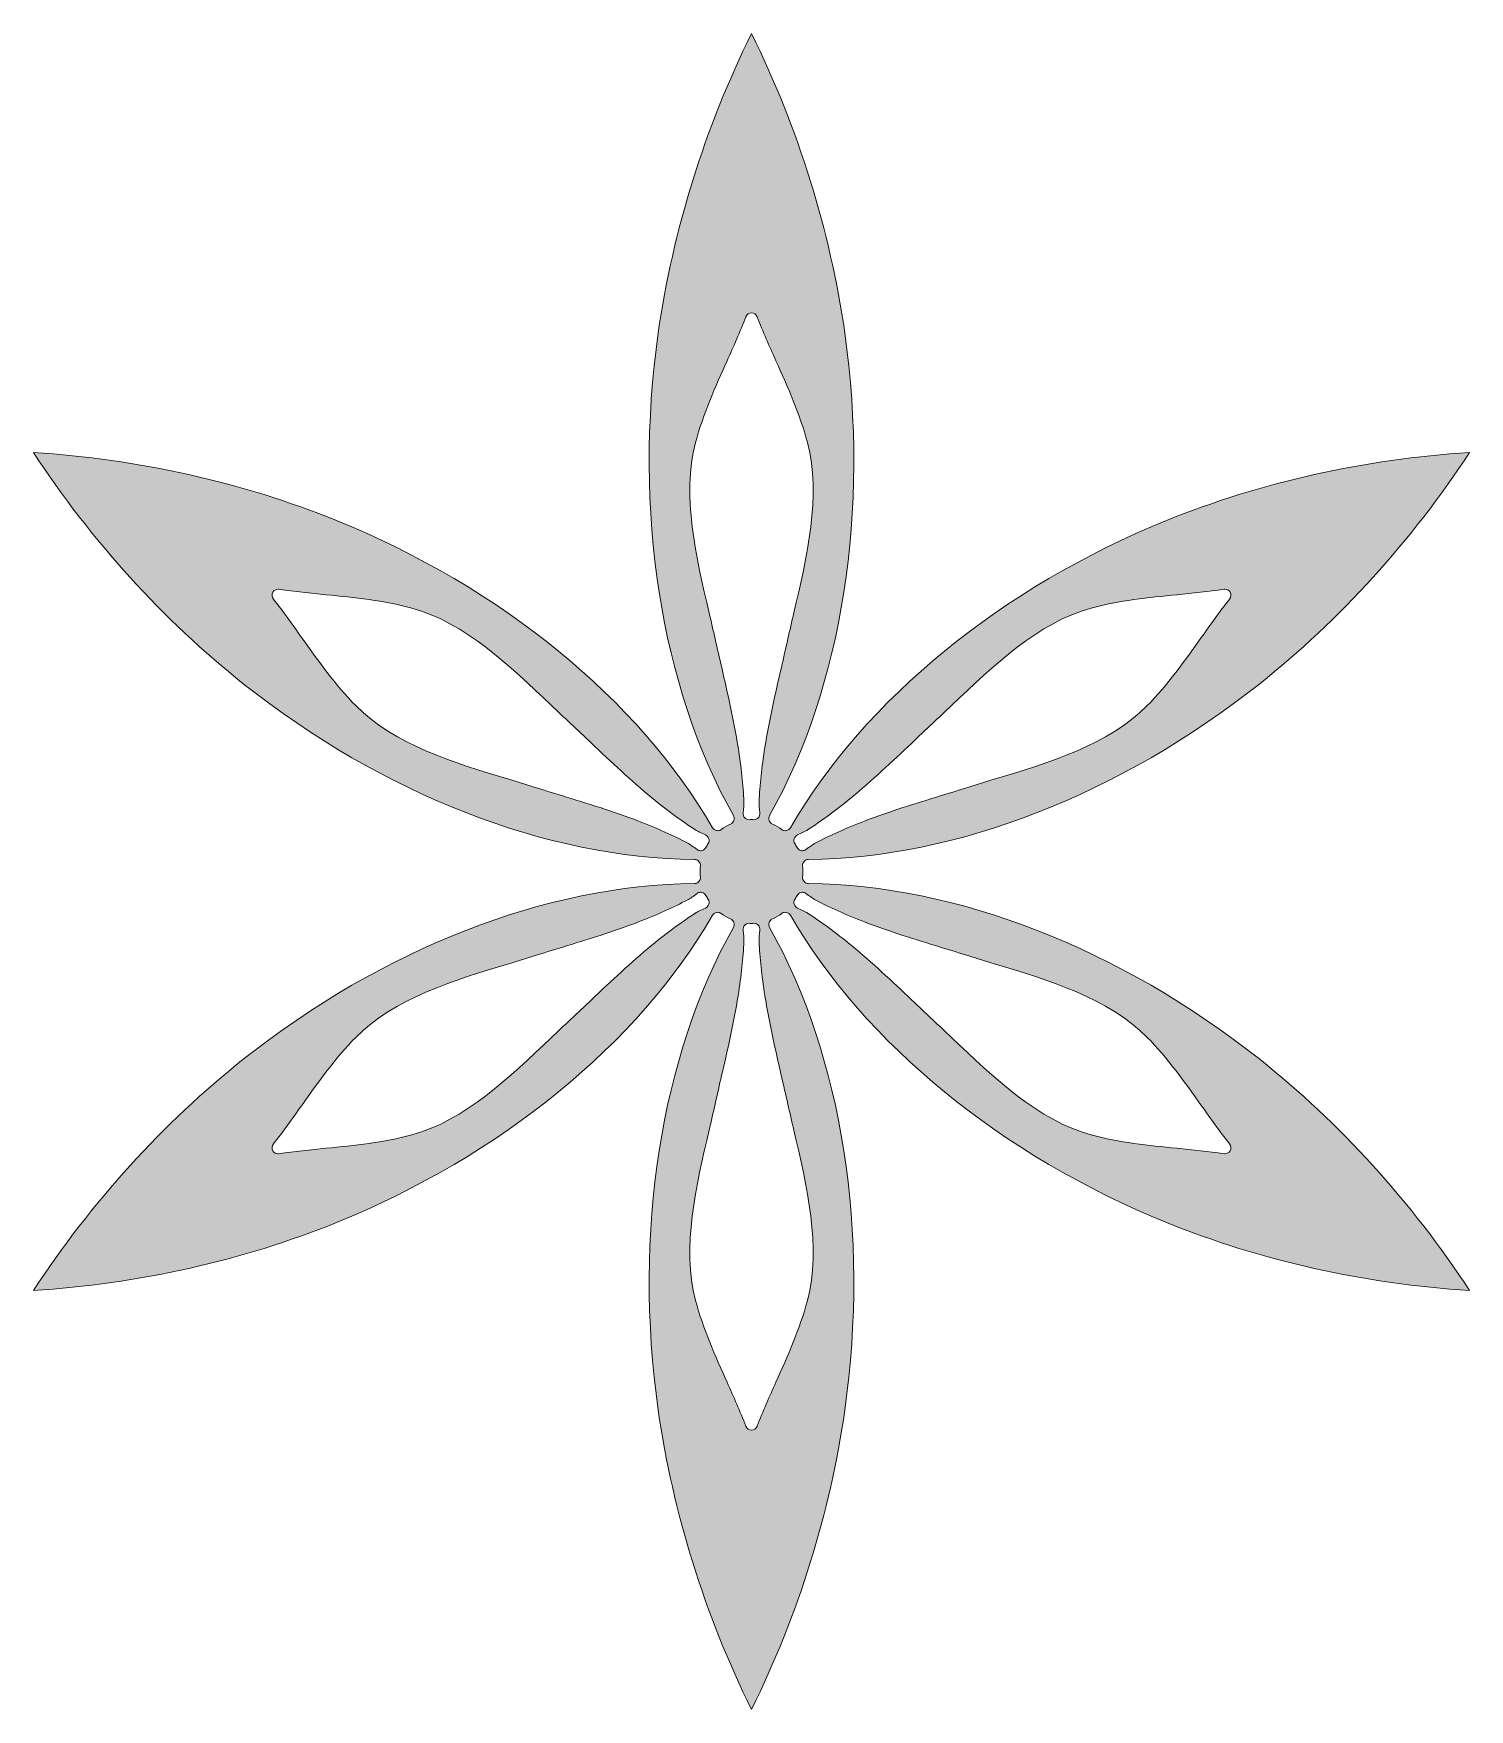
# Model space of a CAD drawing. Header units: inches. Extents: x 0 to 3117, y -2796 to 0.
# Drawn here: x 2515.4 to 2746.6, y -2765.9 to -2496.1 of the extents above; entities that cross this region are included whole.
import ezdxf

# ---------------------------------------------------------------- set-up
doc = ezdxf.new("R2010")
doc.units = ezdxf.units.IN
doc.header["$MEASUREMENT"] = 0
doc.layers.add('9', color=7, linetype='Continuous')

msp = doc.modelspace()

# ---------------------------------------------------------------- hatches: boundary and pattern name
at = {"layer": '9', "true_color": 0xff415e}
h = msp.add_hatch(color=13, dxfattribs=at)
h.dxf.hatch_style = 2
edge = h.paths.add_edge_path()
edge.add_spline(control_points=[(2631, -2765.86), (2623.49, -2750.67), (2618.31, -2734.06), (2615.99, -2717.7), (2611.96, -2689.15), (2616.37, -2660.83), (2628.08, -2640.01), (2628.22, -2639.77), (2628.25, -2639.48), (2628.16, -2639.22), (2628.08, -2638.96), (2627.89, -2638.75), (2627.64, -2638.64), (2627.12, -2638.4), (2626.62, -2638.11), (2626.14, -2637.76), (2625.97, -2637.64), (2625.78, -2637.57), (2625.57, -2637.57), (2625.51, -2637.57), (2625.44, -2637.58), (2625.38, -2637.59), (2625.11, -2637.65), (2624.88, -2637.82), (2624.74, -2638.05), (2612.75, -2658.72), (2590.68, -2676.73), (2564.2, -2687.48), (2549.01, -2693.64), (2532.19, -2697.41), (2515.41, -2698.43), (2524.67, -2684.26), (2536.32, -2671.42), (2549.19, -2661.22), (2571.64, -2643.42), (2598.11, -2633.11), (2621.82, -2632.95), (2622.09, -2632.95), (2622.35, -2632.83), (2622.53, -2632.63), (2622.71, -2632.42), (2622.8, -2632.15), (2622.77, -2631.88), (2622.74, -2631.59), (2622.72, -2631.3), (2622.72, -2631), (2622.72, -2630.7), (2622.74, -2630.41), (2622.77, -2630.12), (2622.8, -2629.85), (2622.71, -2629.58), (2622.53, -2629.37), (2622.35, -2629.17), (2622.09, -2629.05), (2621.82, -2629.05), (2598.11, -2628.89), (2571.64, -2618.58), (2549.19, -2600.78), (2536.32, -2590.58), (2524.67, -2577.74), (2515.41, -2563.57), (2532.18, -2564.59), (2549.01, -2568.36), (2564.19, -2574.52), (2590.68, -2585.27), (2612.75, -2603.29), (2624.74, -2623.95), (2624.88, -2624.19), (2625.11, -2624.35), (2625.38, -2624.41), (2625.44, -2624.42), (2625.51, -2624.43), (2625.57, -2624.43), (2625.78, -2624.43), (2625.97, -2624.37), (2626.14, -2624.24), (2626.62, -2623.89), (2627.12, -2623.6), (2627.64, -2623.36), (2627.89, -2623.25), (2628.08, -2623.04), (2628.16, -2622.78), (2628.25, -2622.52), (2628.22, -2622.23), (2628.08, -2621.99), (2616.37, -2601.17), (2611.96, -2572.85), (2615.99, -2544.3), (2618.31, -2527.94), (2623.48, -2511.33), (2631, -2496.14), (2638.52, -2511.33), (2643.69, -2527.94), (2646.01, -2544.3), (2650.04, -2572.85), (2645.63, -2601.17), (2633.92, -2621.99), (2633.78, -2622.23), (2633.75, -2622.52), (2633.84, -2622.78), (2633.92, -2623.04), (2634.11, -2623.25), (2634.36, -2623.36), (2634.88, -2623.6), (2635.38, -2623.89), (2635.86, -2624.24), (2636.03, -2624.37), (2636.22, -2624.43), (2636.43, -2624.43), (2636.49, -2624.43), (2636.56, -2624.42), (2636.62, -2624.41), (2636.89, -2624.35), (2637.12, -2624.19), (2637.26, -2623.95), (2649.25, -2603.29), (2671.32, -2585.27), (2697.8, -2574.52), (2712.99, -2568.36), (2729.81, -2564.59), (2746.59, -2563.57), (2737.33, -2577.74), (2725.68, -2590.58), (2712.81, -2600.78), (2690.36, -2618.58), (2663.88, -2628.89), (2640.18, -2629.05), (2639.91, -2629.05), (2639.65, -2629.17), (2639.47, -2629.37), (2639.29, -2629.58), (2639.2, -2629.85), (2639.23, -2630.12), (2639.26, -2630.41), (2639.28, -2630.7), (2639.28, -2631), (2639.28, -2631.3), (2639.26, -2631.59), (2639.23, -2631.88), (2639.2, -2632.15), (2639.29, -2632.42), (2639.47, -2632.63), (2639.65, -2632.83), (2639.91, -2632.95), (2640.18, -2632.95), (2663.88, -2633.11), (2690.36, -2643.42), (2712.81, -2661.22), (2725.68, -2671.42), (2737.33, -2684.26), (2746.59, -2698.43), (2729.82, -2697.41), (2712.99, -2693.64), (2697.81, -2687.48), (2671.32, -2676.73), (2649.25, -2658.71), (2637.26, -2638.05), (2637.12, -2637.81), (2636.89, -2637.65), (2636.62, -2637.59), (2636.56, -2637.58), (2636.49, -2637.57), (2636.43, -2637.57), (2636.22, -2637.57), (2636.02, -2637.63), (2635.86, -2637.76), (2635.38, -2638.11), (2634.88, -2638.4), (2634.36, -2638.64), (2634.11, -2638.75), (2633.92, -2638.96), (2633.84, -2639.22), (2633.75, -2639.48), (2633.78, -2639.77), (2633.92, -2640.01), (2645.63, -2660.83), (2650.04, -2689.15), (2646.01, -2717.7), (2643.7, -2734.06), (2638.52, -2750.67), (2631, -2765.86)], knot_values=[0, 0, 0, 0, 1, 1, 1, 2, 2, 2, 3, 3, 3, 4, 4, 4, 5, 5, 5, 6, 6, 6, 7, 7, 7, 8, 8, 8, 9, 9, 9, 10, 10, 10, 11, 11, 11, 12, 12, 12, 13, 13, 13, 14, 14, 14, 15, 15, 15, 16, 16, 16, 17, 17, 17, 18, 18, 18, 19, 19, 19, 20, 20, 20, 21, 21, 21, 22, 22, 22, 23, 23, 23, 24, 24, 24, 25, 25, 25, 26, 26, 26, 27, 27, 27, 28, 28, 28, 29, 29, 29, 30, 30, 30, 31, 31, 31, 32, 32, 32, 33, 33, 33, 34, 34, 34, 35, 35, 35, 36, 36, 36, 37, 37, 37, 38, 38, 38, 39, 39, 39, 40, 40, 40, 41, 41, 41, 42, 42, 42, 43, 43, 43, 44, 44, 44, 45, 45, 45, 46, 46, 46, 47, 47, 47, 48, 48, 48, 49, 49, 49, 50, 50, 50, 51, 51, 51, 52, 52, 52, 53, 53, 53, 54, 54, 54, 55, 55, 55, 56, 56, 56, 57, 57, 57, 58, 58, 58, 59, 59, 59, 60, 60, 60, 60], degree=3, periodic=1)
edge = h.paths.add_edge_path()
edge.add_spline(control_points=[(2630.61, -2639.34), (2630.34, -2639.34), (2630.08, -2639.45), (2629.9, -2639.65), (2629.71, -2639.86), (2629.62, -2640.14), (2629.65, -2640.42), (2629.72, -2641.15), (2629.79, -2641.88), (2629.78, -2642.26), (2629.67, -2644.87), (2629.36, -2647.72), (2628.85, -2650.99), (2628.16, -2655.3), (2627.16, -2659.64), (2626.19, -2663.83), (2625.84, -2665.36), (2625.49, -2666.89), (2625.15, -2668.43), (2624.85, -2669.78), (2624.52, -2671.18), (2624.18, -2672.62), (2622.1, -2681.49), (2619.73, -2691.54), (2622, -2700.03), (2623.22, -2704.63), (2625.18, -2708.98), (2627.07, -2713.19), (2628.11, -2715.51), (2629.18, -2717.9), (2630.1, -2720.27), (2630.25, -2720.65), (2630.6, -2720.89), (2631, -2720.89), (2631.4, -2720.89), (2631.75, -2720.65), (2631.9, -2720.27), (2632.82, -2717.9), (2633.9, -2715.5), (2634.93, -2713.19), (2636.82, -2708.98), (2638.78, -2704.63), (2640, -2700.03), (2642.27, -2691.54), (2639.9, -2681.49), (2637.82, -2672.62), (2637.48, -2671.18), (2637.15, -2669.78), (2636.85, -2668.43), (2636.51, -2666.89), (2636.16, -2665.36), (2635.8, -2663.83), (2634.84, -2659.63), (2633.84, -2655.3), (2633.15, -2650.99), (2632.63, -2647.67), (2632.33, -2644.9), (2632.22, -2642.26), (2632.21, -2641.88), (2632.28, -2641.12), (2632.35, -2640.42), (2632.38, -2640.14), (2632.29, -2639.86), (2632.1, -2639.65), (2631.92, -2639.45), (2631.66, -2639.34), (2631.39, -2639.34), (2631.38, -2639.34), (2631.06, -2639.36), (2631, -2639.36), (2630.94, -2639.36), (2630.62, -2639.34), (2630.61, -2639.34)], knot_values=[0, 0, 0, 0, 1, 1, 1, 2, 2, 2, 3, 3, 3, 4, 4, 4, 5, 5, 5, 6, 6, 6, 7, 7, 7, 8, 8, 8, 9, 9, 9, 10, 10, 10, 11, 11, 11, 12, 12, 12, 13, 13, 13, 14, 14, 14, 15, 15, 15, 16, 16, 16, 17, 17, 17, 18, 18, 18, 19, 19, 19, 20, 20, 20, 21, 21, 21, 22, 22, 22, 23, 23, 23, 24, 24, 24, 24], degree=3, periodic=1)
edge = h.paths.add_edge_path()
edge.add_spline(control_points=[(2622.81, -2634.34), (2622.61, -2634.34), (2622.41, -2634.41), (2622.25, -2634.53), (2621.66, -2634.96), (2621.07, -2635.39), (2620.74, -2635.56), (2618.44, -2636.77), (2615.84, -2637.93), (2612.79, -2639.11), (2608.75, -2640.67), (2604.54, -2641.96), (2600.46, -2643.21), (2598.97, -2643.67), (2597.48, -2644.12), (2596, -2644.59), (2594.69, -2645.01), (2593.32, -2645.42), (2591.92, -2645.84), (2583.28, -2648.45), (2573.48, -2651.41), (2567.33, -2657.64), (2564, -2661.01), (2561.25, -2664.9), (2558.59, -2668.66), (2557.12, -2670.72), (2555.61, -2672.86), (2554.04, -2674.85), (2553.79, -2675.17), (2553.76, -2675.6), (2553.95, -2675.95), (2554.13, -2676.25), (2554.45, -2676.43), (2554.79, -2676.43), (2554.84, -2676.43), (2554.88, -2676.43), (2554.93, -2676.42), (2557.43, -2676.04), (2560.01, -2675.79), (2562.52, -2675.54), (2567.07, -2675.09), (2571.78, -2674.62), (2576.33, -2673.39), (2584.75, -2671.13), (2592.18, -2664.03), (2598.74, -2657.78), (2599.8, -2656.76), (2600.84, -2655.77), (2601.85, -2654.83), (2602.99, -2653.77), (2604.13, -2652.69), (2605.27, -2651.62), (2608.38, -2648.67), (2611.59, -2645.63), (2614.94, -2642.88), (2617.48, -2640.8), (2619.78, -2639.1), (2621.96, -2637.7), (2622.27, -2637.5), (2622.93, -2637.2), (2623.6, -2636.89), (2623.86, -2636.78), (2624.05, -2636.55), (2624.13, -2636.28), (2624.21, -2636.01), (2624.17, -2635.72), (2624.02, -2635.48), (2623.89, -2635.28), (2623.78, -2635.08), (2623.67, -2634.87), (2623.54, -2634.62), (2623.31, -2634.43), (2623.03, -2634.37), (2622.96, -2634.35), (2622.89, -2634.34), (2622.81, -2634.34)], knot_values=[0, 0, 0, 0, 1, 1, 1, 2, 2, 2, 3, 3, 3, 4, 4, 4, 5, 5, 5, 6, 6, 6, 7, 7, 7, 8, 8, 8, 9, 9, 9, 10, 10, 10, 11, 11, 11, 12, 12, 12, 13, 13, 13, 14, 14, 14, 15, 15, 15, 16, 16, 16, 17, 17, 17, 18, 18, 18, 19, 19, 19, 20, 20, 20, 21, 21, 21, 22, 22, 22, 23, 23, 23, 24, 24, 24, 25, 25, 25, 25], degree=3, periodic=1)
edge = h.paths.add_edge_path()
edge.add_spline(control_points=[(2639.19, -2634.34), (2639.11, -2634.34), (2639.04, -2634.35), (2638.97, -2634.37), (2638.69, -2634.43), (2638.46, -2634.62), (2638.33, -2634.87), (2638.22, -2635.08), (2638.1, -2635.28), (2637.98, -2635.48), (2637.83, -2635.72), (2637.79, -2636.01), (2637.87, -2636.28), (2637.95, -2636.55), (2638.14, -2636.78), (2638.4, -2636.89), (2639.03, -2637.18), (2639.72, -2637.5), (2640.03, -2637.7), (2642.22, -2639.1), (2644.51, -2640.79), (2647.06, -2642.88), (2650.41, -2645.63), (2653.63, -2648.68), (2656.75, -2651.63), (2657.88, -2652.7), (2659.01, -2653.77), (2660.15, -2654.83), (2661.16, -2655.77), (2662.2, -2656.76), (2663.26, -2657.78), (2669.82, -2664.03), (2677.25, -2671.13), (2685.67, -2673.39), (2690.22, -2674.62), (2694.93, -2675.09), (2699.49, -2675.54), (2701.99, -2675.79), (2704.57, -2676.04), (2707.07, -2676.42), (2707.12, -2676.43), (2707.16, -2676.43), (2707.21, -2676.43), (2707.55, -2676.43), (2707.87, -2676.25), (2708.05, -2675.94), (2708.24, -2675.6), (2708.21, -2675.16), (2707.97, -2674.85), (2706.39, -2672.86), (2704.88, -2670.72), (2703.41, -2668.65), (2700.75, -2664.9), (2698, -2661.01), (2694.67, -2657.64), (2688.52, -2651.41), (2678.72, -2648.45), (2670.08, -2645.84), (2668.68, -2645.42), (2667.31, -2645.01), (2666, -2644.59), (2664.52, -2644.12), (2663.03, -2643.67), (2661.54, -2643.21), (2657.46, -2641.96), (2653.24, -2640.67), (2649.21, -2639.11), (2646.15, -2637.93), (2643.55, -2636.77), (2641.26, -2635.56), (2640.93, -2635.38), (2640.31, -2634.94), (2639.75, -2634.53), (2639.59, -2634.41), (2639.39, -2634.34), (2639.19, -2634.34)], knot_values=[0, 0, 0, 0, 1, 1, 1, 2, 2, 2, 3, 3, 3, 4, 4, 4, 5, 5, 5, 6, 6, 6, 7, 7, 7, 8, 8, 8, 9, 9, 9, 10, 10, 10, 11, 11, 11, 12, 12, 12, 13, 13, 13, 14, 14, 14, 15, 15, 15, 16, 16, 16, 17, 17, 17, 18, 18, 18, 19, 19, 19, 20, 20, 20, 21, 21, 21, 22, 22, 22, 23, 23, 23, 24, 24, 24, 25, 25, 25, 25], degree=3, periodic=1)
edge = h.paths.add_edge_path()
edge.add_spline(control_points=[(2554.79, -2585.57), (2554.45, -2585.57), (2554.13, -2585.75), (2553.95, -2586.06), (2553.76, -2586.4), (2553.79, -2586.84), (2554.03, -2587.15), (2555.61, -2589.14), (2557.12, -2591.28), (2558.58, -2593.34), (2561.25, -2597.1), (2564, -2600.99), (2567.33, -2604.36), (2573.48, -2610.59), (2583.28, -2613.55), (2591.92, -2616.16), (2593.32, -2616.58), (2594.69, -2616.99), (2596, -2617.41), (2597.48, -2617.88), (2598.97, -2618.33), (2600.45, -2618.79), (2604.53, -2620.04), (2608.75, -2621.33), (2612.79, -2622.89), (2615.85, -2624.07), (2618.45, -2625.23), (2620.74, -2626.44), (2621.07, -2626.62), (2621.69, -2627.06), (2622.25, -2627.47), (2622.41, -2627.59), (2622.61, -2627.66), (2622.81, -2627.66), (2622.89, -2627.66), (2622.96, -2627.65), (2623.03, -2627.63), (2623.31, -2627.57), (2623.54, -2627.38), (2623.67, -2627.13), (2623.78, -2626.92), (2623.9, -2626.72), (2624.02, -2626.52), (2624.17, -2626.28), (2624.21, -2625.99), (2624.13, -2625.72), (2624.05, -2625.44), (2623.86, -2625.22), (2623.6, -2625.11), (2622.94, -2624.81), (2622.28, -2624.5), (2621.96, -2624.3), (2619.78, -2622.9), (2617.49, -2621.21), (2614.94, -2619.12), (2611.59, -2616.37), (2608.38, -2613.33), (2605.27, -2610.38), (2604.13, -2609.31), (2602.99, -2608.23), (2601.85, -2607.17), (2600.84, -2606.23), (2599.8, -2605.24), (2598.74, -2604.22), (2592.18, -2597.97), (2584.75, -2590.87), (2576.33, -2588.61), (2571.78, -2587.38), (2567.07, -2586.91), (2562.52, -2586.46), (2560.01, -2586.21), (2557.43, -2585.96), (2554.93, -2585.58), (2554.88, -2585.57), (2554.84, -2585.57), (2554.79, -2585.57)], knot_values=[0, 0, 0, 0, 1, 1, 1, 2, 2, 2, 3, 3, 3, 4, 4, 4, 5, 5, 5, 6, 6, 6, 7, 7, 7, 8, 8, 8, 9, 9, 9, 10, 10, 10, 11, 11, 11, 12, 12, 12, 13, 13, 13, 14, 14, 14, 15, 15, 15, 16, 16, 16, 17, 17, 17, 18, 18, 18, 19, 19, 19, 20, 20, 20, 21, 21, 21, 22, 22, 22, 23, 23, 23, 24, 24, 24, 25, 25, 25, 25], degree=3, periodic=1)
edge = h.paths.add_edge_path()
edge.add_spline(control_points=[(2707.21, -2585.57), (2707.16, -2585.57), (2707.12, -2585.57), (2707.07, -2585.58), (2704.57, -2585.96), (2701.99, -2586.21), (2699.48, -2586.46), (2694.93, -2586.91), (2690.22, -2587.38), (2685.67, -2588.61), (2677.25, -2590.87), (2669.82, -2597.97), (2663.26, -2604.22), (2662.2, -2605.24), (2661.16, -2606.23), (2660.15, -2607.17), (2659.01, -2608.23), (2657.87, -2609.31), (2656.74, -2610.38), (2653.62, -2613.33), (2650.41, -2616.37), (2647.06, -2619.12), (2644.52, -2621.2), (2642.22, -2622.9), (2640.04, -2624.3), (2639.72, -2624.5), (2639.03, -2624.82), (2638.4, -2625.11), (2638.14, -2625.22), (2637.95, -2625.45), (2637.87, -2625.72), (2637.79, -2625.99), (2637.83, -2626.28), (2637.98, -2626.52), (2638.1, -2626.72), (2638.22, -2626.92), (2638.33, -2627.13), (2638.46, -2627.38), (2638.69, -2627.57), (2638.97, -2627.63), (2639.04, -2627.65), (2639.11, -2627.66), (2639.19, -2627.66), (2639.39, -2627.66), (2639.59, -2627.59), (2639.75, -2627.47), (2640.31, -2627.06), (2640.93, -2626.62), (2641.26, -2626.44), (2643.55, -2625.23), (2646.15, -2624.07), (2649.21, -2622.89), (2653.24, -2621.33), (2657.46, -2620.04), (2661.54, -2618.79), (2663.03, -2618.33), (2664.52, -2617.88), (2666, -2617.41), (2667.31, -2616.99), (2668.68, -2616.58), (2670.08, -2616.16), (2678.72, -2613.55), (2688.52, -2610.59), (2694.67, -2604.36), (2698, -2600.99), (2700.75, -2597.1), (2703.41, -2593.35), (2704.88, -2591.28), (2706.39, -2589.14), (2707.96, -2587.15), (2708.21, -2586.83), (2708.24, -2586.4), (2708.05, -2586.05), (2707.87, -2585.75), (2707.55, -2585.57), (2707.21, -2585.57)], knot_values=[0, 0, 0, 0, 1, 1, 1, 2, 2, 2, 3, 3, 3, 4, 4, 4, 5, 5, 5, 6, 6, 6, 7, 7, 7, 8, 8, 8, 9, 9, 9, 10, 10, 10, 11, 11, 11, 12, 12, 12, 13, 13, 13, 14, 14, 14, 15, 15, 15, 16, 16, 16, 17, 17, 17, 18, 18, 18, 19, 19, 19, 20, 20, 20, 21, 21, 21, 22, 22, 22, 23, 23, 23, 24, 24, 24, 25, 25, 25, 25], degree=3, periodic=1)
edge = h.paths.add_edge_path()
edge.add_spline(control_points=[(2631, -2541.11), (2630.6, -2541.11), (2630.25, -2541.35), (2630.1, -2541.73), (2629.18, -2544.1), (2628.1, -2546.5), (2627.07, -2548.81), (2625.18, -2553.02), (2623.22, -2557.37), (2622, -2561.97), (2619.73, -2570.46), (2622.1, -2580.52), (2624.18, -2589.38), (2624.52, -2590.82), (2624.85, -2592.22), (2625.15, -2593.57), (2625.49, -2595.11), (2625.84, -2596.65), (2626.2, -2598.18), (2627.16, -2602.37), (2628.16, -2606.71), (2628.85, -2611.01), (2629.36, -2614.28), (2629.67, -2617.13), (2629.78, -2619.74), (2629.79, -2620.12), (2629.72, -2620.85), (2629.65, -2621.58), (2629.62, -2621.87), (2629.71, -2622.15), (2629.9, -2622.35), (2630.09, -2622.55), (2630.34, -2622.66), (2630.61, -2622.66), (2630.62, -2622.66), (2630.94, -2622.64), (2631, -2622.64), (2631.06, -2622.64), (2631.35, -2622.66), (2631.35, -2622.66), (2631.37, -2622.66), (2631.38, -2622.66), (2631.39, -2622.66), (2631.66, -2622.66), (2631.91, -2622.55), (2632.1, -2622.35), (2632.29, -2622.15), (2632.38, -2621.87), (2632.35, -2621.58), (2632.28, -2620.85), (2632.21, -2620.12), (2632.22, -2619.74), (2632.33, -2617.13), (2632.64, -2614.28), (2633.15, -2611.01), (2633.84, -2606.7), (2634.84, -2602.36), (2635.81, -2598.17), (2636.16, -2596.64), (2636.51, -2595.11), (2636.85, -2593.57), (2637.15, -2592.22), (2637.48, -2590.82), (2637.82, -2589.38), (2639.9, -2580.51), (2642.27, -2570.46), (2640, -2561.97), (2638.78, -2557.37), (2636.82, -2553.01), (2634.93, -2548.8), (2633.89, -2546.49), (2632.82, -2544.1), (2631.9, -2541.73), (2631.75, -2541.35), (2631.4, -2541.11), (2631, -2541.11)], knot_values=[0, 0, 0, 0, 1, 1, 1, 2, 2, 2, 3, 3, 3, 4, 4, 4, 5, 5, 5, 6, 6, 6, 7, 7, 7, 8, 8, 8, 9, 9, 9, 10, 10, 10, 11, 11, 11, 12, 12, 12, 13, 13, 13, 14, 14, 14, 15, 15, 15, 16, 16, 16, 17, 17, 17, 18, 18, 18, 19, 19, 19, 20, 20, 20, 21, 21, 21, 22, 22, 22, 23, 23, 23, 24, 24, 24, 25, 25, 25, 25], degree=3, periodic=1)

# ---------------------------------------------------------------- linework, layer by layer
at = {"layer": '9', "lineweight": 0}
for points, knots in [([(2631, -2765.86), (2623.49, -2750.67), (2618.31, -2734.06), (2615.99, -2717.7), (2611.96, -2689.15), (2616.37, -2660.83), (2628.08, -2640.01), (2628.22, -2639.77), (2628.25, -2639.48), (2628.16, -2639.22), (2628.08, -2638.96), (2627.89, -2638.75), (2627.64, -2638.64), (2627.12, -2638.4), (2626.62, -2638.11), (2626.14, -2637.76), (2625.97, -2637.64), (2625.78, -2637.57), (2625.57, -2637.57), (2625.51, -2637.57), (2625.44, -2637.58), (2625.38, -2637.59), (2625.11, -2637.65), (2624.88, -2637.82), (2624.74, -2638.05), (2612.75, -2658.72), (2590.68, -2676.73), (2564.2, -2687.48), (2549.01, -2693.64), (2532.19, -2697.41), (2515.41, -2698.43), (2524.67, -2684.26), (2536.32, -2671.42), (2549.19, -2661.22), (2571.64, -2643.42), (2598.11, -2633.11), (2621.82, -2632.95), (2622.09, -2632.95), (2622.35, -2632.83), (2622.53, -2632.63), (2622.71, -2632.42), (2622.8, -2632.15), (2622.77, -2631.88), (2622.74, -2631.59), (2622.72, -2631.3), (2622.72, -2631), (2622.72, -2630.7), (2622.74, -2630.41), (2622.77, -2630.12), (2622.8, -2629.85), (2622.71, -2629.58), (2622.53, -2629.37), (2622.35, -2629.17), (2622.09, -2629.05), (2621.82, -2629.05), (2598.11, -2628.89), (2571.64, -2618.58), (2549.19, -2600.78), (2536.32, -2590.58), (2524.67, -2577.74), (2515.41, -2563.57), (2532.18, -2564.59), (2549.01, -2568.36), (2564.19, -2574.52), (2590.68, -2585.27), (2612.75, -2603.29), (2624.74, -2623.95), (2624.88, -2624.19), (2625.11, -2624.35), (2625.38, -2624.41), (2625.44, -2624.42), (2625.51, -2624.43), (2625.57, -2624.43), (2625.78, -2624.43), (2625.97, -2624.37), (2626.14, -2624.24), (2626.62, -2623.89), (2627.12, -2623.6), (2627.64, -2623.36), (2627.89, -2623.25), (2628.08, -2623.04), (2628.16, -2622.78), (2628.25, -2622.52), (2628.22, -2622.23), (2628.08, -2621.99), (2616.37, -2601.17), (2611.96, -2572.85), (2615.99, -2544.3), (2618.31, -2527.94), (2623.48, -2511.33), (2631, -2496.14), (2638.52, -2511.33), (2643.69, -2527.94), (2646.01, -2544.3), (2650.04, -2572.85), (2645.63, -2601.17), (2633.92, -2621.99), (2633.78, -2622.23), (2633.75, -2622.52), (2633.84, -2622.78), (2633.92, -2623.04), (2634.11, -2623.25), (2634.36, -2623.36), (2634.88, -2623.6), (2635.38, -2623.89), (2635.86, -2624.24), (2636.03, -2624.37), (2636.22, -2624.43), (2636.43, -2624.43), (2636.49, -2624.43), (2636.56, -2624.42), (2636.62, -2624.41), (2636.89, -2624.35), (2637.12, -2624.19), (2637.26, -2623.95), (2649.25, -2603.29), (2671.32, -2585.27), (2697.8, -2574.52), (2712.99, -2568.36), (2729.81, -2564.59), (2746.59, -2563.57), (2737.33, -2577.74), (2725.68, -2590.58), (2712.81, -2600.78), (2690.36, -2618.58), (2663.88, -2628.89), (2640.18, -2629.05), (2639.91, -2629.05), (2639.65, -2629.17), (2639.47, -2629.37), (2639.29, -2629.58), (2639.2, -2629.85), (2639.23, -2630.12), (2639.26, -2630.41), (2639.28, -2630.7), (2639.28, -2631), (2639.28, -2631.3), (2639.26, -2631.59), (2639.23, -2631.88), (2639.2, -2632.15), (2639.29, -2632.42), (2639.47, -2632.63), (2639.65, -2632.83), (2639.91, -2632.95), (2640.18, -2632.95), (2663.88, -2633.11), (2690.36, -2643.42), (2712.81, -2661.22), (2725.68, -2671.42), (2737.33, -2684.26), (2746.59, -2698.43), (2729.82, -2697.41), (2712.99, -2693.64), (2697.81, -2687.48), (2671.32, -2676.73), (2649.25, -2658.71), (2637.26, -2638.05), (2637.12, -2637.81), (2636.89, -2637.65), (2636.62, -2637.59), (2636.56, -2637.58), (2636.49, -2637.57), (2636.43, -2637.57), (2636.22, -2637.57), (2636.02, -2637.63), (2635.86, -2637.76), (2635.38, -2638.11), (2634.88, -2638.4), (2634.36, -2638.64), (2634.11, -2638.75), (2633.92, -2638.96), (2633.84, -2639.22), (2633.75, -2639.48), (2633.78, -2639.77), (2633.92, -2640.01), (2645.63, -2660.83), (2650.04, -2689.15), (2646.01, -2717.7), (2643.7, -2734.06), (2638.52, -2750.67), (2631, -2765.86)], [0, 0, 0, 0, 1, 1, 1, 2, 2, 2, 3, 3, 3, 4, 4, 4, 5, 5, 5, 6, 6, 6, 7, 7, 7, 8, 8, 8, 9, 9, 9, 10, 10, 10, 11, 11, 11, 12, 12, 12, 13, 13, 13, 14, 14, 14, 15, 15, 15, 16, 16, 16, 17, 17, 17, 18, 18, 18, 19, 19, 19, 20, 20, 20, 21, 21, 21, 22, 22, 22, 23, 23, 23, 24, 24, 24, 25, 25, 25, 26, 26, 26, 27, 27, 27, 28, 28, 28, 29, 29, 29, 30, 30, 30, 31, 31, 31, 32, 32, 32, 33, 33, 33, 34, 34, 34, 35, 35, 35, 36, 36, 36, 37, 37, 37, 38, 38, 38, 39, 39, 39, 40, 40, 40, 41, 41, 41, 42, 42, 42, 43, 43, 43, 44, 44, 44, 45, 45, 45, 46, 46, 46, 47, 47, 47, 48, 48, 48, 49, 49, 49, 50, 50, 50, 51, 51, 51, 52, 52, 52, 53, 53, 53, 54, 54, 54, 55, 55, 55, 56, 56, 56, 57, 57, 57, 58, 58, 58, 59, 59, 59, 60, 60, 60, 60]), ([(2631, -2541.11), (2630.6, -2541.11), (2630.25, -2541.35), (2630.1, -2541.73), (2629.18, -2544.1), (2628.1, -2546.5), (2627.07, -2548.81), (2625.18, -2553.02), (2623.22, -2557.37), (2622, -2561.97), (2619.73, -2570.46), (2622.1, -2580.52), (2624.18, -2589.38), (2624.52, -2590.82), (2624.85, -2592.22), (2625.15, -2593.57), (2625.49, -2595.11), (2625.84, -2596.65), (2626.2, -2598.18), (2627.16, -2602.37), (2628.16, -2606.71), (2628.85, -2611.01), (2629.36, -2614.28), (2629.67, -2617.13), (2629.78, -2619.74), (2629.79, -2620.12), (2629.72, -2620.85), (2629.65, -2621.58), (2629.62, -2621.87), (2629.71, -2622.15), (2629.9, -2622.35), (2630.09, -2622.55), (2630.34, -2622.66), (2630.61, -2622.66), (2630.62, -2622.66), (2630.94, -2622.64), (2631, -2622.64), (2631.06, -2622.64), (2631.35, -2622.66), (2631.35, -2622.66), (2631.37, -2622.66), (2631.38, -2622.66), (2631.39, -2622.66), (2631.66, -2622.66), (2631.91, -2622.55), (2632.1, -2622.35), (2632.29, -2622.15), (2632.38, -2621.87), (2632.35, -2621.58), (2632.28, -2620.85), (2632.21, -2620.12), (2632.22, -2619.74), (2632.33, -2617.13), (2632.64, -2614.28), (2633.15, -2611.01), (2633.84, -2606.7), (2634.84, -2602.36), (2635.81, -2598.17), (2636.16, -2596.64), (2636.51, -2595.11), (2636.85, -2593.57), (2637.15, -2592.22), (2637.48, -2590.82), (2637.82, -2589.38), (2639.9, -2580.51), (2642.27, -2570.46), (2640, -2561.97), (2638.78, -2557.37), (2636.82, -2553.01), (2634.93, -2548.8), (2633.89, -2546.49), (2632.82, -2544.1), (2631.9, -2541.73), (2631.75, -2541.35), (2631.4, -2541.11), (2631, -2541.11)], [0, 0, 0, 0, 1, 1, 1, 2, 2, 2, 3, 3, 3, 4, 4, 4, 5, 5, 5, 6, 6, 6, 7, 7, 7, 8, 8, 8, 9, 9, 9, 10, 10, 10, 11, 11, 11, 12, 12, 12, 13, 13, 13, 14, 14, 14, 15, 15, 15, 16, 16, 16, 17, 17, 17, 18, 18, 18, 19, 19, 19, 20, 20, 20, 21, 21, 21, 22, 22, 22, 23, 23, 23, 24, 24, 24, 25, 25, 25, 25]), ([(2554.79, -2585.57), (2554.45, -2585.57), (2554.13, -2585.75), (2553.95, -2586.06), (2553.76, -2586.4), (2553.79, -2586.84), (2554.03, -2587.15), (2555.61, -2589.14), (2557.12, -2591.28), (2558.58, -2593.34), (2561.25, -2597.1), (2564, -2600.99), (2567.33, -2604.36), (2573.48, -2610.59), (2583.28, -2613.55), (2591.92, -2616.16), (2593.32, -2616.58), (2594.69, -2616.99), (2596, -2617.41), (2597.48, -2617.88), (2598.97, -2618.33), (2600.45, -2618.79), (2604.53, -2620.04), (2608.75, -2621.33), (2612.79, -2622.89), (2615.85, -2624.07), (2618.45, -2625.23), (2620.74, -2626.44), (2621.07, -2626.62), (2621.69, -2627.06), (2622.25, -2627.47), (2622.41, -2627.59), (2622.61, -2627.66), (2622.81, -2627.66), (2622.89, -2627.66), (2622.96, -2627.65), (2623.03, -2627.63), (2623.31, -2627.57), (2623.54, -2627.38), (2623.67, -2627.13), (2623.78, -2626.92), (2623.9, -2626.72), (2624.02, -2626.52), (2624.17, -2626.28), (2624.21, -2625.99), (2624.13, -2625.72), (2624.05, -2625.44), (2623.86, -2625.22), (2623.6, -2625.11), (2622.94, -2624.81), (2622.28, -2624.5), (2621.96, -2624.3), (2619.78, -2622.9), (2617.49, -2621.21), (2614.94, -2619.12), (2611.59, -2616.37), (2608.38, -2613.33), (2605.27, -2610.38), (2604.13, -2609.31), (2602.99, -2608.23), (2601.85, -2607.17), (2600.84, -2606.23), (2599.8, -2605.24), (2598.74, -2604.22), (2592.18, -2597.97), (2584.75, -2590.87), (2576.33, -2588.61), (2571.78, -2587.38), (2567.07, -2586.91), (2562.52, -2586.46), (2560.01, -2586.21), (2557.43, -2585.96), (2554.93, -2585.58), (2554.88, -2585.57), (2554.84, -2585.57), (2554.79, -2585.57)], [0, 0, 0, 0, 1, 1, 1, 2, 2, 2, 3, 3, 3, 4, 4, 4, 5, 5, 5, 6, 6, 6, 7, 7, 7, 8, 8, 8, 9, 9, 9, 10, 10, 10, 11, 11, 11, 12, 12, 12, 13, 13, 13, 14, 14, 14, 15, 15, 15, 16, 16, 16, 17, 17, 17, 18, 18, 18, 19, 19, 19, 20, 20, 20, 21, 21, 21, 22, 22, 22, 23, 23, 23, 24, 24, 24, 25, 25, 25, 25]), ([(2707.21, -2585.57), (2707.16, -2585.57), (2707.12, -2585.57), (2707.07, -2585.58), (2704.57, -2585.96), (2701.99, -2586.21), (2699.48, -2586.46), (2694.93, -2586.91), (2690.22, -2587.38), (2685.67, -2588.61), (2677.25, -2590.87), (2669.82, -2597.97), (2663.26, -2604.22), (2662.2, -2605.24), (2661.16, -2606.23), (2660.15, -2607.17), (2659.01, -2608.23), (2657.87, -2609.31), (2656.74, -2610.38), (2653.62, -2613.33), (2650.41, -2616.37), (2647.06, -2619.12), (2644.52, -2621.2), (2642.22, -2622.9), (2640.04, -2624.3), (2639.72, -2624.5), (2639.03, -2624.82), (2638.4, -2625.11), (2638.14, -2625.22), (2637.95, -2625.45), (2637.87, -2625.72), (2637.79, -2625.99), (2637.83, -2626.28), (2637.98, -2626.52), (2638.1, -2626.72), (2638.22, -2626.92), (2638.33, -2627.13), (2638.46, -2627.38), (2638.69, -2627.57), (2638.97, -2627.63), (2639.04, -2627.65), (2639.11, -2627.66), (2639.19, -2627.66), (2639.39, -2627.66), (2639.59, -2627.59), (2639.75, -2627.47), (2640.31, -2627.06), (2640.93, -2626.62), (2641.26, -2626.44), (2643.55, -2625.23), (2646.15, -2624.07), (2649.21, -2622.89), (2653.24, -2621.33), (2657.46, -2620.04), (2661.54, -2618.79), (2663.03, -2618.33), (2664.52, -2617.88), (2666, -2617.41), (2667.31, -2616.99), (2668.68, -2616.58), (2670.08, -2616.16), (2678.72, -2613.55), (2688.52, -2610.59), (2694.67, -2604.36), (2698, -2600.99), (2700.75, -2597.1), (2703.41, -2593.35), (2704.88, -2591.28), (2706.39, -2589.14), (2707.96, -2587.15), (2708.21, -2586.83), (2708.24, -2586.4), (2708.05, -2586.05), (2707.87, -2585.75), (2707.55, -2585.57), (2707.21, -2585.57)], [0, 0, 0, 0, 1, 1, 1, 2, 2, 2, 3, 3, 3, 4, 4, 4, 5, 5, 5, 6, 6, 6, 7, 7, 7, 8, 8, 8, 9, 9, 9, 10, 10, 10, 11, 11, 11, 12, 12, 12, 13, 13, 13, 14, 14, 14, 15, 15, 15, 16, 16, 16, 17, 17, 17, 18, 18, 18, 19, 19, 19, 20, 20, 20, 21, 21, 21, 22, 22, 22, 23, 23, 23, 24, 24, 24, 25, 25, 25, 25]), ([(2622.81, -2634.34), (2622.61, -2634.34), (2622.41, -2634.41), (2622.25, -2634.53), (2621.66, -2634.96), (2621.07, -2635.39), (2620.74, -2635.56), (2618.44, -2636.77), (2615.84, -2637.93), (2612.79, -2639.11), (2608.75, -2640.67), (2604.54, -2641.96), (2600.46, -2643.21), (2598.97, -2643.67), (2597.48, -2644.12), (2596, -2644.59), (2594.69, -2645.01), (2593.32, -2645.42), (2591.92, -2645.84), (2583.28, -2648.45), (2573.48, -2651.41), (2567.33, -2657.64), (2564, -2661.01), (2561.25, -2664.9), (2558.59, -2668.66), (2557.12, -2670.72), (2555.61, -2672.86), (2554.04, -2674.85), (2553.79, -2675.17), (2553.76, -2675.6), (2553.95, -2675.95), (2554.13, -2676.25), (2554.45, -2676.43), (2554.79, -2676.43), (2554.84, -2676.43), (2554.88, -2676.43), (2554.93, -2676.42), (2557.43, -2676.04), (2560.01, -2675.79), (2562.52, -2675.54), (2567.07, -2675.09), (2571.78, -2674.62), (2576.33, -2673.39), (2584.75, -2671.13), (2592.18, -2664.03), (2598.74, -2657.78), (2599.8, -2656.76), (2600.84, -2655.77), (2601.85, -2654.83), (2602.99, -2653.77), (2604.13, -2652.69), (2605.27, -2651.62), (2608.38, -2648.67), (2611.59, -2645.63), (2614.94, -2642.88), (2617.48, -2640.8), (2619.78, -2639.1), (2621.96, -2637.7), (2622.27, -2637.5), (2622.93, -2637.2), (2623.6, -2636.89), (2623.86, -2636.78), (2624.05, -2636.55), (2624.13, -2636.28), (2624.21, -2636.01), (2624.17, -2635.72), (2624.02, -2635.48), (2623.89, -2635.28), (2623.78, -2635.08), (2623.67, -2634.87), (2623.54, -2634.62), (2623.31, -2634.43), (2623.03, -2634.37), (2622.96, -2634.35), (2622.89, -2634.34), (2622.81, -2634.34)], [0, 0, 0, 0, 1, 1, 1, 2, 2, 2, 3, 3, 3, 4, 4, 4, 5, 5, 5, 6, 6, 6, 7, 7, 7, 8, 8, 8, 9, 9, 9, 10, 10, 10, 11, 11, 11, 12, 12, 12, 13, 13, 13, 14, 14, 14, 15, 15, 15, 16, 16, 16, 17, 17, 17, 18, 18, 18, 19, 19, 19, 20, 20, 20, 21, 21, 21, 22, 22, 22, 23, 23, 23, 24, 24, 24, 25, 25, 25, 25]), ([(2639.19, -2634.34), (2639.11, -2634.34), (2639.04, -2634.35), (2638.97, -2634.37), (2638.69, -2634.43), (2638.46, -2634.62), (2638.33, -2634.87), (2638.22, -2635.08), (2638.1, -2635.28), (2637.98, -2635.48), (2637.83, -2635.72), (2637.79, -2636.01), (2637.87, -2636.28), (2637.95, -2636.55), (2638.14, -2636.78), (2638.4, -2636.89), (2639.03, -2637.18), (2639.72, -2637.5), (2640.03, -2637.7), (2642.22, -2639.1), (2644.51, -2640.79), (2647.06, -2642.88), (2650.41, -2645.63), (2653.63, -2648.68), (2656.75, -2651.63), (2657.88, -2652.7), (2659.01, -2653.77), (2660.15, -2654.83), (2661.16, -2655.77), (2662.2, -2656.76), (2663.26, -2657.78), (2669.82, -2664.03), (2677.25, -2671.13), (2685.67, -2673.39), (2690.22, -2674.62), (2694.93, -2675.09), (2699.49, -2675.54), (2701.99, -2675.79), (2704.57, -2676.04), (2707.07, -2676.42), (2707.12, -2676.43), (2707.16, -2676.43), (2707.21, -2676.43), (2707.55, -2676.43), (2707.87, -2676.25), (2708.05, -2675.94), (2708.24, -2675.6), (2708.21, -2675.16), (2707.97, -2674.85), (2706.39, -2672.86), (2704.88, -2670.72), (2703.41, -2668.65), (2700.75, -2664.9), (2698, -2661.01), (2694.67, -2657.64), (2688.52, -2651.41), (2678.72, -2648.45), (2670.08, -2645.84), (2668.68, -2645.42), (2667.31, -2645.01), (2666, -2644.59), (2664.52, -2644.12), (2663.03, -2643.67), (2661.54, -2643.21), (2657.46, -2641.96), (2653.24, -2640.67), (2649.21, -2639.11), (2646.15, -2637.93), (2643.55, -2636.77), (2641.26, -2635.56), (2640.93, -2635.38), (2640.31, -2634.94), (2639.75, -2634.53), (2639.59, -2634.41), (2639.39, -2634.34), (2639.19, -2634.34)], [0, 0, 0, 0, 1, 1, 1, 2, 2, 2, 3, 3, 3, 4, 4, 4, 5, 5, 5, 6, 6, 6, 7, 7, 7, 8, 8, 8, 9, 9, 9, 10, 10, 10, 11, 11, 11, 12, 12, 12, 13, 13, 13, 14, 14, 14, 15, 15, 15, 16, 16, 16, 17, 17, 17, 18, 18, 18, 19, 19, 19, 20, 20, 20, 21, 21, 21, 22, 22, 22, 23, 23, 23, 24, 24, 24, 25, 25, 25, 25]), ([(2630.61, -2639.34), (2630.34, -2639.34), (2630.08, -2639.45), (2629.9, -2639.65), (2629.71, -2639.86), (2629.62, -2640.14), (2629.65, -2640.42), (2629.72, -2641.15), (2629.79, -2641.88), (2629.78, -2642.26), (2629.67, -2644.87), (2629.36, -2647.72), (2628.85, -2650.99), (2628.16, -2655.3), (2627.16, -2659.64), (2626.19, -2663.83), (2625.84, -2665.36), (2625.49, -2666.89), (2625.15, -2668.43), (2624.85, -2669.78), (2624.52, -2671.18), (2624.18, -2672.62), (2622.1, -2681.49), (2619.73, -2691.54), (2622, -2700.03), (2623.22, -2704.63), (2625.18, -2708.98), (2627.07, -2713.19), (2628.11, -2715.51), (2629.18, -2717.9), (2630.1, -2720.27), (2630.25, -2720.65), (2630.6, -2720.89), (2631, -2720.89), (2631.4, -2720.89), (2631.75, -2720.65), (2631.9, -2720.27), (2632.82, -2717.9), (2633.9, -2715.5), (2634.93, -2713.19), (2636.82, -2708.98), (2638.78, -2704.63), (2640, -2700.03), (2642.27, -2691.54), (2639.9, -2681.49), (2637.82, -2672.62), (2637.48, -2671.18), (2637.15, -2669.78), (2636.85, -2668.43), (2636.51, -2666.89), (2636.16, -2665.36), (2635.8, -2663.83), (2634.84, -2659.63), (2633.84, -2655.3), (2633.15, -2650.99), (2632.63, -2647.67), (2632.33, -2644.9), (2632.22, -2642.26), (2632.21, -2641.88), (2632.28, -2641.12), (2632.35, -2640.42), (2632.38, -2640.14), (2632.29, -2639.86), (2632.1, -2639.65), (2631.92, -2639.45), (2631.66, -2639.34), (2631.39, -2639.34), (2631.38, -2639.34), (2631.06, -2639.36), (2631, -2639.36), (2630.94, -2639.36), (2630.62, -2639.34), (2630.61, -2639.34)], [0, 0, 0, 0, 1, 1, 1, 2, 2, 2, 3, 3, 3, 4, 4, 4, 5, 5, 5, 6, 6, 6, 7, 7, 7, 8, 8, 8, 9, 9, 9, 10, 10, 10, 11, 11, 11, 12, 12, 12, 13, 13, 13, 14, 14, 14, 15, 15, 15, 16, 16, 16, 17, 17, 17, 18, 18, 18, 19, 19, 19, 20, 20, 20, 21, 21, 21, 22, 22, 22, 23, 23, 23, 24, 24, 24, 24])]:
    msp.add_open_spline(points, degree=3, knots=knots, dxfattribs=at)

doc.saveas('drawing.dxf')
